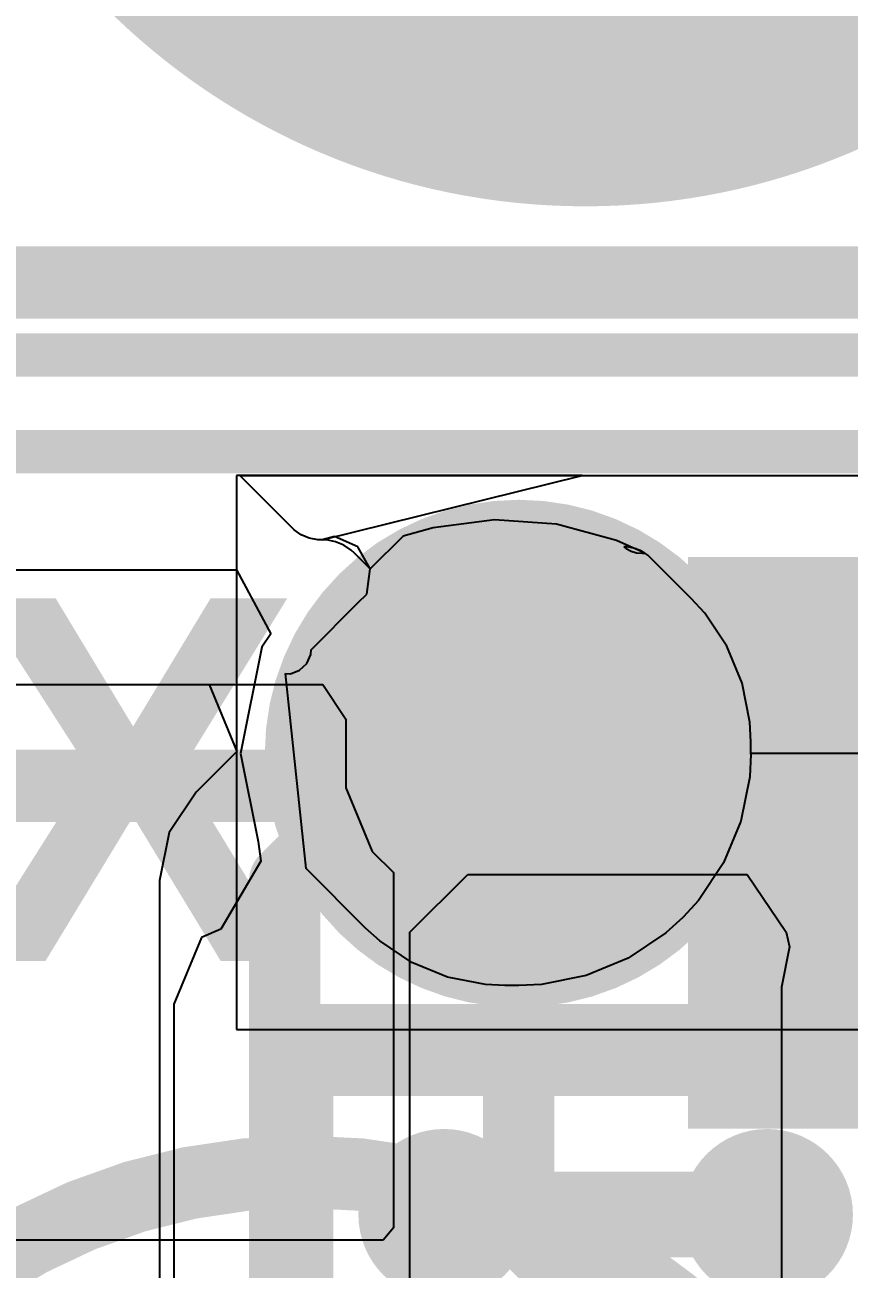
# Model space of a CAD drawing. Header units: inches. Extents: x -35 to 304, y -8 to 63.
# Drawn here: x 4.433 to 5.876, y 7.568 to 9.748 of the extents above; entities that cross this region are included whole.
import ezdxf

# ---------------------------------------------------------------- set-up
doc = ezdxf.new("R2010")
doc.units = ezdxf.units.IN
for name, color, linetype in [('Board Outline', 216, 'Continuous'), ('Bottom Layer', 5, 'Continuous'), ('Bottom Overlay', 54, 'Continuous'), ('Bottom Paste', 16, 'Continuous'), ('Bottom Solder', 6, 'Continuous'), ('Drill Drawing', 1, 'Continuous'), ('Layer 2', 16, 'Continuous'), ('Layer 3', 76, 'Continuous'), ('Pad Holes', 156, 'Continuous'), ('Top Layer', 1, 'Continuous'), ('Top Overlay', 2, 'Continuous'), ('Top Paste', 8, 'Continuous'), ('Top Solder', 216, 'Continuous'), ('Via Holes', 16, 'Continuous')]:
    doc.layers.add(name, color=color, linetype=linetype)
doc.styles.add('Arial_Bold', font='', dxfattribs={"height": 0.2})
doc.styles.get('Arial_Bold').set_extended_font_data('Arial', bold=True)

# ---------------------------------------------------------------- blocks, each defined once
blk = doc.blocks.new('TSA016A2518A_B_2')
at = {"layer": 'Bottom Layer'}
blk.add_hatch(color=5, dxfattribs=at).paths.add_polyline_path([(1.6501, -0.725), (2.5501, -0.725), (2.5501, -1.425), (1.6501, -1.425)])
at = {"layer": 'Bottom Paste'}
blk.add_hatch(color=16, dxfattribs=at).paths.add_polyline_path([(1.6501, -0.725), (2.5501, -0.725), (2.5501, -1.425), (1.6501, -1.425)])
at = {"layer": 'Bottom Solder'}
blk.add_hatch(color=6, dxfattribs=at).paths.add_polyline_path([(1.5993, -0.6742), (2.6009, -0.6742), (2.6009, -1.4758), (1.5993, -1.4758)])
at = {"layer": 'Bottom Overlay'}
for points in [[(0.508, 1.0159, 0.127, 0.127, -1), (0.508, -1.0161, 0.127, 0.127, 0)], [(2.1999, 0.5437, 0.127, 0.127, 0), (2.1999, -0.5439, 0.127, 0.127, 0)]]:
    blk.add_lwpolyline(points, format="xyseb", dxfattribs=at)
for points in [[(2.1681, 0.5437, 0.0635, 0.0635, 1), (2.2316, 0.5437, 0.0635, 0.0635, 1)], [(2.1681, -0.5439, 0.0635, 0.0635, 1), (2.2316, -0.5439, 0.0635, 0.0635, 1)]]:
    blk.add_lwpolyline(points, format="xyseb", close=True, dxfattribs=at)
blk = doc.blocks.new('TC2030_IDC__5')
at = {"layer": 'Pad Holes'}
h = blk.add_hatch(color=7, dxfattribs=at)
edge = h.paths.add_edge_path()
edge.add_arc((-2.54, 2.54), 1.1875, 0, 360)
at = {"layer": 'Top Overlay'}
blk.add_lwpolyline([(-3.8608, 3.8608, 0.127, 0.127, 0), (-3.8608, -3.8608, 0.127, 0.127, 0)], format="xyseb", dxfattribs=at)
blk = doc.blocks.new('12_WLCSP__1_56_1_56__10')
at = {"layer": 'Top Layer'}
h = blk.add_hatch(color=1, dxfattribs=at)
edge = h.paths.add_edge_path()
edge.add_arc((-0.566, 0.566), 0.1, 0, 360)
h = blk.add_hatch(color=1, dxfattribs=at)
edge = h.paths.add_edge_path()
edge.add_arc((0, 0.566), 0.1, 0, 360)
h = blk.add_hatch(color=1, dxfattribs=at)
edge = h.paths.add_edge_path()
edge.add_arc((0.566, 0.566), 0.1, 0, 360)
h = blk.add_hatch(color=1, dxfattribs=at)
edge = h.paths.add_edge_path()
edge.add_arc((-0.283, 0.283), 0.1, 0, 360)
h = blk.add_hatch(color=1, dxfattribs=at)
edge = h.paths.add_edge_path()
edge.add_arc((0.283, 0.283), 0.1, 0, 360)
h = blk.add_hatch(color=1, dxfattribs=at)
edge = h.paths.add_edge_path()
edge.add_arc((-0.566, 0), 0.1, 0, 360)
h = blk.add_hatch(color=1, dxfattribs=at)
edge = h.paths.add_edge_path()
edge.add_arc((0.566, 0), 0.1, 0, 360)
h = blk.add_hatch(color=1, dxfattribs=at)
edge = h.paths.add_edge_path()
edge.add_arc((-0.283, -0.283), 0.1, 0, 360)
h = blk.add_hatch(color=1, dxfattribs=at)
edge = h.paths.add_edge_path()
edge.add_arc((0.283, -0.283), 0.1, 0, 360)
h = blk.add_hatch(color=1, dxfattribs=at)
edge = h.paths.add_edge_path()
edge.add_arc((-0.566, -0.566), 0.1, 0, 360)
h = blk.add_hatch(color=1, dxfattribs=at)
edge = h.paths.add_edge_path()
edge.add_arc((0, -0.566), 0.1, 0, 360)
h = blk.add_hatch(color=1, dxfattribs=at)
edge = h.paths.add_edge_path()
edge.add_arc((0.566, -0.566), 0.1, 0, 360)
at = {"layer": 'Top Paste'}
h = blk.add_hatch(color=8, dxfattribs=at)
edge = h.paths.add_edge_path()
edge.add_arc((-0.566, 0.566), 0.1, 0, 360)
h = blk.add_hatch(color=8, dxfattribs=at)
edge = h.paths.add_edge_path()
edge.add_arc((0, 0.566), 0.1, 0, 360)
h = blk.add_hatch(color=8, dxfattribs=at)
edge = h.paths.add_edge_path()
edge.add_arc((0.566, 0.566), 0.1, 0, 360)
h = blk.add_hatch(color=8, dxfattribs=at)
edge = h.paths.add_edge_path()
edge.add_arc((-0.283, 0.283), 0.1, 0, 360)
h = blk.add_hatch(color=8, dxfattribs=at)
edge = h.paths.add_edge_path()
edge.add_arc((0.283, 0.283), 0.1, 0, 360)
h = blk.add_hatch(color=8, dxfattribs=at)
edge = h.paths.add_edge_path()
edge.add_arc((-0.566, 0), 0.1, 0, 360)
h = blk.add_hatch(color=8, dxfattribs=at)
edge = h.paths.add_edge_path()
edge.add_arc((0.566, 0), 0.1, 0, 360)
h = blk.add_hatch(color=8, dxfattribs=at)
edge = h.paths.add_edge_path()
edge.add_arc((-0.283, -0.283), 0.1, 0, 360)
h = blk.add_hatch(color=8, dxfattribs=at)
edge = h.paths.add_edge_path()
edge.add_arc((0.283, -0.283), 0.1, 0, 360)
h = blk.add_hatch(color=8, dxfattribs=at)
edge = h.paths.add_edge_path()
edge.add_arc((-0.566, -0.566), 0.1, 0, 360)
h = blk.add_hatch(color=8, dxfattribs=at)
edge = h.paths.add_edge_path()
edge.add_arc((0, -0.566), 0.1, 0, 360)
h = blk.add_hatch(color=8, dxfattribs=at)
edge = h.paths.add_edge_path()
edge.add_arc((0.566, -0.566), 0.1, 0, 360)
at = {"layer": 'Top Solder'}
h = blk.add_hatch(color=216, dxfattribs=at)
edge = h.paths.add_edge_path()
edge.add_arc((-0.566, 0.566), 0.15, 0, 360)
h = blk.add_hatch(color=216, dxfattribs=at)
edge = h.paths.add_edge_path()
edge.add_arc((0, 0.566), 0.15, 0, 360)
h = blk.add_hatch(color=216, dxfattribs=at)
edge = h.paths.add_edge_path()
edge.add_arc((0.566, 0.566), 0.15, 0, 360)
h = blk.add_hatch(color=216, dxfattribs=at)
edge = h.paths.add_edge_path()
edge.add_arc((-0.283, 0.283), 0.15, 0, 360)
h = blk.add_hatch(color=216, dxfattribs=at)
edge = h.paths.add_edge_path()
edge.add_arc((0.283, 0.283), 0.15, 0, 360)
h = blk.add_hatch(color=216, dxfattribs=at)
edge = h.paths.add_edge_path()
edge.add_arc((-0.566, 0), 0.15, 0, 360)
h = blk.add_hatch(color=216, dxfattribs=at)
edge = h.paths.add_edge_path()
edge.add_arc((0.566, 0), 0.15, 0, 360)
h = blk.add_hatch(color=216, dxfattribs=at)
edge = h.paths.add_edge_path()
edge.add_arc((-0.283, -0.283), 0.15, 0, 360)
h = blk.add_hatch(color=216, dxfattribs=at)
edge = h.paths.add_edge_path()
edge.add_arc((0.283, -0.283), 0.15, 0, 360)
h = blk.add_hatch(color=216, dxfattribs=at)
edge = h.paths.add_edge_path()
edge.add_arc((-0.566, -0.566), 0.15, 0, 360)
h = blk.add_hatch(color=216, dxfattribs=at)
edge = h.paths.add_edge_path()
edge.add_arc((0, -0.566), 0.15, 0, 360)
h = blk.add_hatch(color=216, dxfattribs=at)
edge = h.paths.add_edge_path()
edge.add_arc((0.566, -0.566), 0.15, 0, 360)
at = {"layer": 'Top Overlay'}
for points in [[(-0.8128, -0.8382, 0.0762, 0.0762, 0), (-0.8128, 0.8128, 0.0762, 0.0762, 0)], [(-0.8128, 0.8128, 0.0762, 0.0762, 0), (0.6858, 0.8128, 0.0762, 0.0762, 0)], [(0.8128, 0.5588, 0.0762, 0.0762, 0), (0.8835, 0.6295, 0.0762, 0.0762, 0)], [(0.889, 0.508, 0.0762, 0.0762, 0), (0.889, 0.608, 0.0762, 0.0762, 0)], [(0.8128, 0.5588, 0.0762, 0.0762, 0), (0.8835, 0.4881, 0.0762, 0.0762, 0)], [(0.8382, -0.8382, 0.0762, 0.0762, 0), (0.8382, 0.1524, 0.0762, 0.0762, 0)], [(-0.8128, -0.8382, 0.0762, 0.0762, 0), (0.8382, -0.8382, 0.0762, 0.0762, 0)]]:
    blk.add_lwpolyline(points, format="xyseb", dxfattribs=at)
for points in [[(-0.8318, 0.8128, 0.0381, 0.0381, 1), (-0.7937, 0.8128, 0.0381, 0.0381, 1)], [(-0.8318, 0.8128, 0.0381, 0.0381, 1), (-0.7937, 0.8128, 0.0381, 0.0381, 1)], [(0.6667, 0.8128, 0.0381, 0.0381, 1), (0.7048, 0.8128, 0.0381, 0.0381, 1)], [(0.8645, 0.6295, 0.0381, 0.0381, 1), (0.9026, 0.6295, 0.0381, 0.0381, 1)], [(0.87, 0.608, 0.0381, 0.0381, 1), (0.908, 0.608, 0.0381, 0.0381, 1)], [(0.7937, 0.5588, 0.0381, 0.0381, 1), (0.8318, 0.5588, 0.0381, 0.0381, 1)], [(0.7937, 0.5588, 0.0381, 0.0381, 1), (0.8318, 0.5588, 0.0381, 0.0381, 1)], [(0.87, 0.508, 0.0381, 0.0381, 1), (0.908, 0.508, 0.0381, 0.0381, 1)], [(0.8645, 0.4881, 0.0381, 0.0381, 1), (0.9026, 0.4881, 0.0381, 0.0381, 1)], [(0.8191, 0.1524, 0.0381, 0.0381, 1), (0.8572, 0.1524, 0.0381, 0.0381, 1)], [(-0.8318, -0.8382, 0.0381, 0.0381, 1), (-0.7937, -0.8382, 0.0381, 0.0381, 1)], [(-0.8318, -0.8382, 0.0381, 0.0381, 1), (-0.7937, -0.8382, 0.0381, 0.0381, 1)], [(0.8191, -0.8382, 0.0381, 0.0381, 1), (0.8572, -0.8382, 0.0381, 0.0381, 1)], [(0.8191, -0.8382, 0.0381, 0.0381, 1), (0.8572, -0.8382, 0.0381, 0.0381, 1)]]:
    blk.add_lwpolyline(points, format="xyseb", close=True, dxfattribs=at)
blk = doc.blocks.new('1_S______P___0_5___31')
at = {"layer": 'Top Layer'}
h = blk.add_hatch(color=1, dxfattribs=at)
edge = h.paths.add_edge_path()
edge.add_arc((0, -0.00001), 0.325, 180, 360)
edge.add_line((0.325, -0.00001), (0.325, 0.00001))
edge.add_arc((0, 0.00001), 0.325, 0, 180)
edge.add_line((-0.325, 0.00001), (-0.325, -0.00001))
at = {"layer": 'Top Paste'}
h = blk.add_hatch(color=8, dxfattribs=at)
edge = h.paths.add_edge_path()
edge.add_arc((0, -0.00001), 0.325, 180, 360)
edge.add_line((0.325, -0.00001), (0.325, 0.00001))
edge.add_arc((0, 0.00001), 0.325, 0, 180)
edge.add_line((-0.325, 0.00001), (-0.325, -0.00001))
at = {"layer": 'Top Solder'}
h = blk.add_hatch(color=216, dxfattribs=at)
edge = h.paths.add_edge_path()
edge.add_arc((0, -0.00001), 0.4266, 180, 360)
edge.add_line((0.4266, -0.00001), (0.4266, 0.00001))
edge.add_arc((0, 0.00001), 0.4266, 0, 180)
edge.add_line((-0.4266, 0.00001), (-0.4266, -0.00001))
at = {"layer": 'Top Overlay'}
for points in [[(0.4064, 0, 0.0762, 0.0762, 1), (-0.4064, 0, 0.0762, 0.0762, 1)], [(-0.42545, 0, 0.0381, 0.0381, 1), (-0.38735, 0, 0.0381, 0.0381, 1)], [(0.38735, 0, 0.0381, 0.0381, 1), (0.42545, 0, 0.0381, 0.0381, 1)]]:
    blk.add_lwpolyline(points, format="xyseb", close=True, dxfattribs=at)

msp = doc.modelspace()

# ---------------------------------------------------------------- hatches: boundary and pattern name
at = {"layer": 'Layer 2'}
h = msp.add_hatch(color=16, dxfattribs=at)
edge = h.paths.add_edge_path()
edge.add_arc((5.2975, 8.4712), 0.15, 0, 360)
at = {"layer": 'Top Layer'}
h = msp.add_hatch(color=1, dxfattribs=at)
edge = h.paths.add_edge_path()
edge.add_arc((5.2975, 8.4712), 0.15, 0, 360)
for points in [[(4.8585, 6.9183), (4.9727, 6.9183), (4.9727, 8.0324), (4.8585, 8.0324)], [(4.861, 7.8713), (6.1073, 7.8713), (6.1073, 8.0324), (4.861, 8.0324)]]:
    msp.add_hatch(color=1, dxfattribs=at).paths.add_polyline_path(points)
at = {"layer": 'Top Solder'}
h = msp.add_hatch(color=216, dxfattribs=at)
edge = h.paths.add_edge_path()
edge.add_arc((5.2975, 8.4712), 0.2516, 0, 360)
at = {"layer": 'Via Holes'}
h = msp.add_hatch(color=7, dxfattribs=at)
edge = h.paths.add_edge_path()
edge.add_arc((5.2975, 8.4712), 0.075, 0, 360)

# ---------------------------------------------------------------- linework, layer by layer
at = {"layer": 'Board Outline'}
for points in [[(3.9738, 9.1694, 0.0762, 0.0762, 0), (6.1425, 9.1694, 0.0762, 0.0762, 0)], [(0, 9, 0.0762, 0.0762, 0), (6.1425, 9, 0.0762, 0.0762, 0)]]:
    msp.add_lwpolyline(points, format="xyseb", dxfattribs=at)
at = {"layer": 'Drill Drawing'}
for points in [[(5.0435, 8.7252, 0.0508, 0.0508, 0), (5.5515, 8.7252, 0.0508, 0.0508, 0)], [(5.0435, 8.7252, 0.0508, 0.0508, 0), (5.2975, 8.2172, 0.0508, 0.0508, 0)], [(5.2975, 8.2172, 0.0508, 0.0508, 0), (5.5515, 8.7252, 0.0508, 0.0508, 0)]]:
    msp.add_lwpolyline(points, format="xyseb", dxfattribs=at)
for points in [[(5.0308, 8.7252, 0.0254, 0.0254, 1), (5.0562, 8.7252, 0.0254, 0.0254, 1)], [(5.0308, 8.7252, 0.0254, 0.0254, 1), (5.0562, 8.7252, 0.0254, 0.0254, 1)], [(5.5388, 8.7252, 0.0254, 0.0254, 1), (5.5642, 8.7252, 0.0254, 0.0254, 1)], [(5.5388, 8.7252, 0.0254, 0.0254, 1), (5.5642, 8.7252, 0.0254, 0.0254, 1)], [(5.2848, 8.2172, 0.0254, 0.0254, 1), (5.3102, 8.2172, 0.0254, 0.0254, 1)], [(5.2848, 8.2172, 0.0254, 0.0254, 1), (5.3102, 8.2172, 0.0254, 0.0254, 1)]]:
    msp.add_lwpolyline(points, format="xyseb", close=True, dxfattribs=at)
at = {"layer": 'Layer 2'}
for p, q in [((0.4078, 8.5922), (4.9544, 8.5922)), ((4.9544, 8.5922), (4.9951, 8.5314)), ((4.9951, 8.5314), (4.9951, 8.4111)), ((4.9951, 8.4111), (5.0411, 8.2999)), ((5.0411, 8.2999), (5.0784, 8.2627)), ((5.0784, 8.2627), (5.0784, 7.6406)), ((5.0784, 7.6406), (5.0604, 7.6186)), ((5.0604, 7.6186), (3.6319, 7.6186))]:
    msp.add_line(p, q, dxfattribs=at)
for points in [[(5.2975, 7.6405, 0.125, 0.125, 0), (5.2975, 8.4712, 0.125, 0.125, 0)], [(5.2975, 7.6405, 0.125, 0.125, 0), (7.0293, 5.9087, 0.125, 0.125, 0)]]:
    msp.add_lwpolyline(points, format="xyseb", dxfattribs=at)
for points in [[(5.2662, 8.4712, 0.0625, 0.0625, 1), (5.3287, 8.4712, 0.0625, 0.0625, 1)], [(5.2662, 7.6405, 0.0625, 0.0625, 1), (5.3287, 7.6405, 0.0625, 0.0625, 1)], [(5.2662, 7.6405, 0.0625, 0.0625, 1), (5.3287, 7.6405, 0.0625, 0.0625, 1)]]:
    msp.add_lwpolyline(points, format="xyseb", close=True, dxfattribs=at)
at = {"layer": 'Layer 3'}
for p, q in [((0.4078, 8.5922), (4.7555, 8.5922)), ((4.7555, 8.5922), (4.8041, 8.4749)), ((4.8041, 8.4749), (4.7331, 8.4038)), ((4.7331, 8.4038), (4.6856, 8.3328)), ((4.6856, 8.3328), (4.6689, 8.2489)), ((4.6689, 8.2489), (4.6689, 4.4114)), ((5.1071, 8.1581), (5.2084, 8.2595)), ((5.2084, 8.2595), (5.6974, 8.2595)), ((5.6974, 8.2595), (5.7659, 8.1584)), ((5.1071, 4.3383), (5.1071, 8.1581)), ((5.7659, 8.1584), (5.7716, 8.1325)), ((5.7716, 8.1325), (5.7576, 8.0621)), ((5.7576, 8.0621), (5.7576, 5.5239))]:
    msp.add_line(p, q, dxfattribs=at)
for points in [[(4.888, 8.2489, 0.125, 0.125, 0), (5.1177, 8.4786, 0.125, 0.125, 0)], [(5.1177, 8.4786, 0.125, 0.125, 0), (6.2751, 8.4786, 0.125, 0.125, 0)], [(4.888, 4.1297, 0.125, 0.125, 0), (4.888, 8.2489, 0.125, 0.125, 0)]]:
    msp.add_lwpolyline(points, format="xyseb", dxfattribs=at)
for points in [[(5.0864, 8.4786, 0.0625, 0.0625, 1), (5.1489, 8.4786, 0.0625, 0.0625, 1)], [(5.0864, 8.4786, 0.0625, 0.0625, 1), (5.1489, 8.4786, 0.0625, 0.0625, 1)], [(4.8567, 8.2489, 0.0625, 0.0625, 1), (4.9192, 8.2489, 0.0625, 0.0625, 1)], [(4.8567, 8.2489, 0.0625, 0.0625, 1), (4.9192, 8.2489, 0.0625, 0.0625, 1)]]:
    msp.add_lwpolyline(points, format="xyseb", close=True, dxfattribs=at)
at = {"layer": 'Top Layer'}
for p, q in [((0.2072, 8.7929), (4.8035, 8.7929)), ((4.8035, 8.7929), (4.8634, 8.6809)), ((4.8634, 8.6809), (4.8478, 8.6575)), ((4.8478, 8.6575), (4.8107, 8.4712)), ((4.8107, 8.4712), (4.8414, 8.3173)), ((4.8414, 8.3173), (4.8463, 8.2825)), ((4.8463, 8.2825), (4.7763, 8.1633)), ((4.7763, 8.1633), (4.7419, 8.1491)), ((4.7419, 8.1491), (4.6935, 8.0324)), ((4.6935, 8.0324), (4.6935, 6.9183))]:
    msp.add_line(p, q, dxfattribs=at)
for points in [[(5.1668, 7.6636, 0.15, 0.15, 0), (5.7328, 7.6636, 0.15, 0.15, 0)], [(5.1668, 7.0976, 0.15, 0.15, 0), (5.1668, 7.6636, 0.15, 0.15, 0)], [(5.7328, 6.5316, 0.15, 0.15, 0), (5.7328, 7.6636, 0.15, 0.15, 0)]]:
    msp.add_lwpolyline(points, format="xyseb", dxfattribs=at)
for points in [[(5.1293, 7.6636, 0.075, 0.075, 1), (5.2043, 7.6636, 0.075, 0.075, 1)], [(5.1293, 7.6636, 0.075, 0.075, 1), (5.2043, 7.6636, 0.075, 0.075, 1)], [(5.6953, 7.6636, 0.075, 0.075, 1), (5.7703, 7.6636, 0.075, 0.075, 1)], [(5.6953, 7.6636, 0.075, 0.075, 1), (5.7703, 7.6636, 0.075, 0.075, 1)]]:
    msp.add_lwpolyline(points, format="xyseb", close=True, dxfattribs=at)
at = {"layer": 'Top Overlay'}
for p, q in [((5.4088, 8.9582), (4.8036, 8.9582)), ((4.8036, 8.9582), (4.8036, 7.9879)), ((4.8091, 8.9581), (6.0299, 8.9581)), ((4.8989, 8.8683), (4.8091, 8.9581)), ((4.9534, 8.8457), (5.4088, 8.9582)), ((5.2554, 8.8805), (5.1475, 8.8668)), ((5.3639, 8.8728), (5.2554, 8.8805)), ((5.4688, 8.8442), (5.3639, 8.8728)), ((4.9043, 8.8629), (4.8989, 8.8683)), ((4.8989, 8.8683), (4.8989, 8.8683)), ((4.9169, 8.8545), (4.9043, 8.8629)), ((4.9309, 8.8487), (4.9169, 8.8545)), ((4.9458, 8.8457), (4.9309, 8.8487)), ((4.975, 8.8511), (4.9534, 8.8457)), ((5.0158, 8.8334), (4.975, 8.8511)), ((5.0951, 8.8521), (5.0376, 8.7947)), ((5.1475, 8.8668), (5.0951, 8.8521)), ((5.0951, 8.8521), (5.0951, 8.8521)), ((4.9534, 8.8457), (4.9458, 8.8457)), ((4.9612, 8.8454), (4.9534, 8.8457)), ((4.9534, 8.8457), (4.9534, 8.8457)), ((4.9534, 8.8457), (4.9534, 8.8457)), ((4.9767, 8.8423), (4.9612, 8.8454)), ((4.9912, 8.8363), (4.9767, 8.8423)), ((5.0043, 8.8275), (4.9912, 8.8363)), ((5.0101, 8.8222), (5.0043, 8.8275)), ((5.0376, 8.7947), (5.0158, 8.8334)), ((5.5186, 8.8222), (5.4688, 8.8442)), ((5.4883, 8.8331), (5.4818, 8.8334)), ((5.4818, 8.8334), (5.4818, 8.8334)), ((5.4818, 8.8334), (5.4857, 8.8305)), ((5.4857, 8.8305), (5.4944, 8.8258)), ((5.501, 8.8306), (5.4883, 8.8331)), ((5.513, 8.8256), (5.501, 8.8306)), ((5.0376, 8.7947), (5.0101, 8.8222)), ((5.4944, 8.8258), (5.5039, 8.823)), ((5.5039, 8.823), (5.5137, 8.822)), ((5.5238, 8.8184), (5.513, 8.8256)), ((5.5137, 8.822), (5.5186, 8.8222)), ((5.5286, 8.814), (5.5238, 8.8184)), ((5.5998, 8.7428), (5.5286, 8.814)), ((5.0316, 8.7506), (5.0376, 8.7947)), ((5.0159, 8.7349), (5.0316, 8.7506)), ((5.6233, 8.7169), (5.5998, 8.7428)), ((5.5998, 8.7428), (5.5998, 8.7428)), ((4.9341, 8.6531), (5.0159, 8.7349)), ((5.662, 8.659), (5.6233, 8.7169)), ((4.9338, 8.6444), (4.934, 8.6531)), ((4.934, 8.6531), (4.9341, 8.6531)), ((5.6886, 8.5947), (5.662, 8.659)), ((4.9266, 8.6287), (4.9338, 8.6444)), ((4.9255, 8.2698), (4.8891, 8.6115)), ((4.8891, 8.6115), (4.8977, 8.6111)), ((4.8977, 8.6111), (4.914, 8.617)), ((4.914, 8.617), (4.9266, 8.6287)), ((5.7022, 8.5264), (5.6886, 8.5947)), ((5.7039, 8.4916), (5.7022, 8.5264)), ((5.7039, 8.4702), (5.7039, 8.4916)), ((5.7039, 8.4702), (5.702, 8.4306)), ((5.7049, 8.4712), (5.7039, 8.4702)), ((6.0141, 8.4712), (5.7039, 8.4712)), ((5.7039, 8.4712), (5.7039, 8.4702)), ((6.0141, 8.4712), (5.7049, 8.4712)), ((5.702, 8.4306), (5.6866, 8.3529)), ((5.6866, 8.3529), (5.6563, 8.2797)), ((5.0296, 8.1656), (4.9255, 8.2698)), ((5.6563, 8.2797), (5.6122, 8.2139)), ((5.6122, 8.2139), (5.5856, 8.1845)), ((5.5849, 8.1838), (5.5553, 8.157)), ((5.5856, 8.1845), (5.5849, 8.1838)), ((5.5856, 8.1845), (5.5856, 8.1845)), ((5.0546, 8.1429), (5.0296, 8.1656)), ((5.0296, 8.1656), (5.0296, 8.1656)), ((5.5553, 8.157), (5.4891, 8.1128)), ((5.1107, 8.1054), (5.0546, 8.1429)), ((5.4891, 8.1128), (5.4155, 8.0823)), ((5.173, 8.0796), (5.1107, 8.1054)), ((5.2392, 8.0665), (5.173, 8.0796)), ((5.273, 8.0648), (5.2392, 8.0665)), ((5.2975, 8.0648), (5.273, 8.0648)), ((5.3373, 8.0668), (5.2975, 8.0648)), ((5.2975, 8.0648), (5.2975, 8.0648)), ((5.4155, 8.0823), (5.3373, 8.0668)), ((4.8036, 7.9879), (6.0342, 7.9879))]:
    msp.add_line(p, q, dxfattribs=at)

# ---------------------------------------------------------------- block references
at = {"rotation": 90}
for name, p in [('TC2030_IDC__5', (7.9542, 13.1572)), ('1_S______P___0_5___31', (5.2975, 8.4712)), ('TSA016A2518A_B_2', (4.92, 6.2147))]:
    msp.add_blockref(name, p, dxfattribs=at)
msp.add_blockref('12_WLCSP__1_56_1_56__10', (5.7328, 7.0976))

# ---------------------------------------------------------------- texts
at = {"layer": 'Top Overlay', "style": 'Arial_Bold'}
msp.add_text('TX', height=0.635, rotation=360, dxfattribs=at).set_placement((3.7844, 8.108))

doc.saveas('drawing.dxf')
